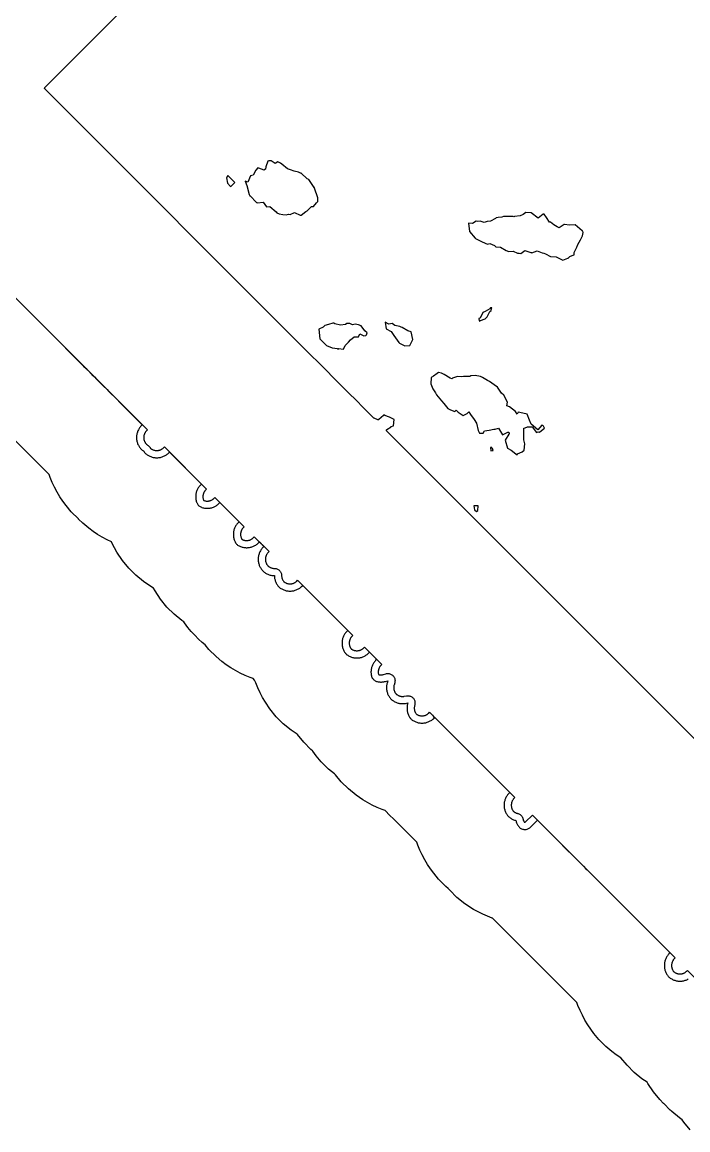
# Model space of a CAD drawing. Header units: millimetres. Extents: x 0 to 600, y 0 to 900.
# Drawn here: x 363.4 to 409.6, y 623.8 to 700.6 of the extents above; entities that cross this region are included whole.
import ezdxf

# ---------------------------------------------------------------- set-up
doc = ezdxf.new("R2010")
doc.units = ezdxf.units.MM
doc.layers.add('CORTE', color=1, linetype='Continuous')
doc.layers.add('GRABADO', color=5, linetype='Continuous')

msp = doc.modelspace()

# ---------------------------------------------------------------- linework, layer by layer
at = {"layer": 'CORTE'}
for points in [[(285.663, 758.761), (365.728, 678.697), (365.869, 678.556), (366.329, 678.095), (366.579, 677.845), (367.707, 676.717), (367.879, 676.546), (367.953, 676.471), (367.994, 676.43), (368.277, 676.147), (368.453, 675.971), (368.599, 675.825), (369.084, 675.34), (369.333, 675.091), (369.439, 674.985), (369.552, 674.872), (369.933, 674.492), (370.315, 674.109), (370.357, 674.067), (371.775, 672.649), (371.702, 672.576), (371.663, 672.533), (371.627, 672.489), (371.592, 672.443), (371.56, 672.395), (371.531, 672.346), (371.504, 672.295), (371.479, 672.243), (371.457, 672.19), (371.438, 672.136), (371.421, 672.081), (371.407, 672.025), (371.396, 671.969), (371.387, 671.912), (371.382, 671.855), (371.379, 671.797), (371.379, 671.74), (371.382, 671.682), (371.387, 671.625), (371.396, 671.568), (371.407, 671.512), (371.421, 671.456), (371.438, 671.401), (371.457, 671.347), (371.479, 671.294), (371.504, 671.242), (371.531, 671.191), (371.56, 671.142), (371.592, 671.094), (371.627, 671.048), (371.663, 671.003), (371.673, 670.993), (371.713, 670.952), (371.724, 670.942), (371.769, 670.906), (371.815, 670.871), (371.832, 670.86), (371.85, 670.842), (371.883, 670.815), (371.906, 670.781), (371.94, 670.735), (371.976, 670.691), (372.016, 670.651), (372.06, 670.614), (372.106, 670.58), (372.154, 670.548), (372.203, 670.519), (372.254, 670.492), (372.306, 670.467), (372.359, 670.445), (372.413, 670.426), (372.468, 670.409), (372.524, 670.395), (372.58, 670.384), (372.637, 670.375), (372.694, 670.37), (372.752, 670.367), (372.809, 670.367), (372.867, 670.37), (372.924, 670.375), (372.981, 670.384), (373.037, 670.395), (373.093, 670.409), (373.148, 670.426), (373.202, 670.445), (373.255, 670.467), (373.307, 670.492), (373.358, 670.519), (373.407, 670.548), (373.455, 670.58), (373.501, 670.614), (373.546, 670.651), (373.588, 670.689), (373.662, 670.763), (375.878, 668.547), (375.804, 668.473), (375.766, 668.431), (375.729, 668.386), (375.695, 668.34), (375.663, 668.292), (375.634, 668.243), (375.606, 668.192), (375.582, 668.14), (375.56, 668.087), (375.541, 668.033), (375.524, 667.978), (375.51, 667.922), (375.499, 667.866), (375.49, 667.809), (375.485, 667.752), (375.482, 667.694), (375.482, 667.637), (375.485, 667.58), (375.49, 667.522), (375.499, 667.465), (375.51, 667.409), (375.524, 667.353), (375.541, 667.298), (375.552, 667.267), (375.573, 667.216), (375.598, 667.168), (375.628, 667.124), (375.662, 667.082), (375.7, 667.044), (375.742, 667.01), (375.787, 666.98), (375.834, 666.955), (375.886, 666.933), (375.917, 666.922), (375.972, 666.905), (376.028, 666.891), (376.084, 666.88), (376.141, 666.872), (376.198, 666.866), (376.255, 666.863), (376.313, 666.863), (376.37, 666.866), (376.427, 666.872), (376.484, 666.88), (376.541, 666.891), (376.596, 666.905), (376.652, 666.922), (376.706, 666.941), (376.759, 666.963), (376.811, 666.988), (376.861, 667.015), (376.911, 667.045), (376.958, 667.077), (377.005, 667.111), (377.049, 667.147), (377.092, 667.186), (377.165, 667.259), (378.489, 665.935), (378.416, 665.862), (378.377, 665.819), (378.341, 665.775), (378.307, 665.728), (378.275, 665.681), (378.245, 665.631), (378.218, 665.581), (378.193, 665.529), (378.171, 665.476), (378.152, 665.421), (378.135, 665.366), (378.121, 665.311), (378.11, 665.254), (378.102, 665.197), (378.096, 665.14), (378.093, 665.083), (378.093, 665.025), (378.096, 664.968), (378.102, 664.911), (378.11, 664.854), (378.121, 664.798), (378.135, 664.742), (378.152, 664.687), (378.171, 664.633), (378.193, 664.58), (378.218, 664.528), (378.245, 664.477), (378.246, 664.475), (378.277, 664.429), (378.311, 664.388), (378.349, 664.35), (378.391, 664.315), (378.437, 664.285), (378.438, 664.284), (378.489, 664.257), (378.541, 664.232), (378.594, 664.21), (378.648, 664.191), (378.703, 664.174), (378.759, 664.16), (378.815, 664.149), (378.872, 664.14), (378.929, 664.135), (378.987, 664.132), (379.044, 664.132), (379.102, 664.135), (379.159, 664.14), (379.216, 664.149), (379.272, 664.16), (379.328, 664.174), (379.383, 664.191), (379.437, 664.21), (379.49, 664.232), (379.542, 664.257), (379.593, 664.284), (379.642, 664.313), (379.69, 664.345), (379.736, 664.379), (379.78, 664.416), (379.823, 664.455), (379.896, 664.528), (380.212, 664.212), (380.139, 664.138), (380.101, 664.096), (380.064, 664.051), (380.03, 664.005), (379.998, 663.957), (379.968, 663.908), (379.941, 663.857), (379.917, 663.806), (379.895, 663.752), (379.875, 663.698), (379.859, 663.643), (379.845, 663.588), (379.833, 663.531), (379.825, 663.474), (379.819, 663.417), (379.817, 663.36), (379.817, 663.302), (379.819, 663.245), (379.825, 663.188), (379.833, 663.131), (379.845, 663.074), (379.859, 663.019), (379.875, 662.964), (379.895, 662.909), (379.917, 662.856), (379.941, 662.804), (379.968, 662.754), (379.998, 662.704), (380.03, 662.657), (380.064, 662.61), (380.101, 662.566), (380.123, 662.541), (380.163, 662.501), (380.188, 662.479), (380.232, 662.442), (380.279, 662.408), (380.326, 662.376), (380.376, 662.346), (380.426, 662.319), (380.478, 662.295), (380.531, 662.273), (380.586, 662.253), (380.641, 662.237), (380.696, 662.223), (380.753, 662.211), (380.81, 662.203), (380.867, 662.197), (380.94, 662.194), (380.944, 662.12), (380.95, 662.063), (380.958, 662.006), (380.969, 661.95), (380.983, 661.894), (381, 661.839), (381.019, 661.785), (381.041, 661.732), (381.066, 661.68), (381.093, 661.629), (381.122, 661.58), (381.154, 661.532), (381.188, 661.487), (381.223, 661.444), (381.261, 661.406), (381.304, 661.371), (381.349, 661.337), (381.397, 661.305), (381.446, 661.276), (381.497, 661.249), (381.549, 661.224), (381.602, 661.202), (381.656, 661.183), (381.711, 661.166), (381.767, 661.152), (381.823, 661.141), (381.88, 661.132), (381.937, 661.127), (381.995, 661.124), (382.052, 661.124), (382.11, 661.127), (382.167, 661.132), (382.224, 661.141), (382.28, 661.152), (382.336, 661.166), (382.391, 661.183), (382.445, 661.202), (382.498, 661.224), (382.55, 661.249), (382.601, 661.276), (382.65, 661.305), (382.698, 661.337), (382.744, 661.371), (382.789, 661.408), (382.831, 661.446), (382.905, 661.52), (386.026, 658.399), (385.952, 658.325), (385.914, 658.283), (385.877, 658.238), (385.843, 658.192), (385.811, 658.144), (385.781, 658.095), (385.754, 658.044), (385.73, 657.992), (385.708, 657.939), (385.688, 657.885), (385.672, 657.83), (385.658, 657.774), (385.647, 657.718), (385.638, 657.661), (385.632, 657.604), (385.63, 657.547), (385.63, 657.489), (385.632, 657.432), (385.638, 657.374), (385.647, 657.318), (385.658, 657.261), (385.672, 657.205), (385.688, 657.15), (385.708, 657.096), (385.73, 657.043), (385.754, 656.991), (385.781, 656.941), (385.811, 656.891), (385.843, 656.843), (385.854, 656.829), (385.889, 656.786), (385.927, 656.748), (385.97, 656.713), (385.984, 656.702), (386.032, 656.67), (386.081, 656.641), (386.132, 656.614), (386.184, 656.589), (386.237, 656.567), (386.291, 656.548), (386.346, 656.531), (386.402, 656.517), (386.458, 656.506), (386.515, 656.497), (386.572, 656.492), (386.63, 656.489), (386.687, 656.489), (386.745, 656.492), (386.802, 656.497), (386.859, 656.506), (386.915, 656.517), (386.971, 656.531), (387.026, 656.548), (387.08, 656.567), (387.133, 656.589), (387.185, 656.614), (387.236, 656.641), (387.285, 656.67), (387.333, 656.702), (387.379, 656.736), (387.424, 656.773), (387.466, 656.811), (387.54, 656.885), (388.035, 656.39), (387.961, 656.316), (387.923, 656.274), (387.886, 656.229), (387.852, 656.183), (387.82, 656.135), (387.791, 656.086), (387.764, 656.035), (387.739, 655.983), (387.717, 655.93), (387.698, 655.876), (387.681, 655.821), (387.667, 655.765), (387.656, 655.709), (387.647, 655.652), (387.642, 655.595), (387.639, 655.537), (387.639, 655.48), (387.642, 655.422), (387.647, 655.365), (387.656, 655.308), (387.667, 655.252), (387.668, 655.249), (387.684, 655.196), (387.704, 655.146), (387.73, 655.098), (387.76, 655.054), (387.794, 655.012), (387.832, 654.974), (387.873, 654.94), (387.918, 654.91), (387.966, 654.885), (388.015, 654.864), (388.069, 654.848), (388.072, 654.847), (388.128, 654.836), (388.185, 654.828), (388.242, 654.822), (388.3, 654.819), (388.357, 654.819), (388.415, 654.822), (388.472, 654.828), (388.529, 654.836), (388.585, 654.847), (388.641, 654.861), (388.806, 654.911), (388.756, 654.746), (388.742, 654.69), (388.731, 654.634), (388.722, 654.577), (388.717, 654.52), (388.714, 654.462), (388.714, 654.405), (388.717, 654.347), (388.722, 654.29), (388.731, 654.233), (388.742, 654.177), (388.756, 654.121), (388.773, 654.066), (388.792, 654.012), (388.814, 653.959), (388.839, 653.907), (388.866, 653.856), (388.895, 653.807), (388.927, 653.759), (388.962, 653.713), (388.998, 653.668), (389.008, 653.657), (389.049, 653.616), (389.06, 653.606), (389.105, 653.57), (389.151, 653.535), (389.199, 653.504), (389.248, 653.474), (389.299, 653.447), (389.351, 653.422), (389.404, 653.4), (389.458, 653.381), (389.513, 653.364), (389.569, 653.35), (389.625, 653.339), (389.682, 653.331), (389.739, 653.325), (389.797, 653.322), (389.854, 653.322), (389.911, 653.325), (389.969, 653.331), (390.025, 653.339), (390.189, 653.372), (390.157, 653.208), (390.148, 653.151), (390.143, 653.094), (390.14, 653.036), (390.14, 652.979), (390.143, 652.921), (390.148, 652.864), (390.157, 652.807), (390.168, 652.751), (390.182, 652.695), (390.199, 652.64), (390.218, 652.586), (390.24, 652.533), (390.264, 652.481), (390.292, 652.43), (390.321, 652.381), (390.353, 652.333), (390.367, 652.315), (390.402, 652.272), (390.44, 652.234), (390.483, 652.198), (390.502, 652.185), (390.549, 652.153), (390.599, 652.123), (390.649, 652.096), (390.701, 652.072), (390.754, 652.05), (390.809, 652.03), (390.864, 652.014), (390.919, 652), (390.976, 651.988), (391.033, 651.98), (391.09, 651.974), (391.147, 651.971), (391.205, 651.971), (391.262, 651.974), (391.319, 651.98), (391.376, 651.988), (391.433, 652), (391.488, 652.014), (391.543, 652.03), (391.597, 652.05), (391.651, 652.072), (391.703, 652.096), (391.753, 652.123), (391.803, 652.153), (391.85, 652.185), (391.897, 652.219), (391.941, 652.255), (391.984, 652.294), (392.057, 652.367), (397.264, 647.16), (397.191, 647.087), (397.152, 647.044), (397.115, 647), (397.081, 646.954), (397.049, 646.906), (397.02, 646.857), (396.993, 646.806), (396.968, 646.754), (396.946, 646.701), (396.927, 646.647), (396.91, 646.592), (396.896, 646.536), (396.885, 646.48), (396.876, 646.423), (396.871, 646.366), (396.868, 646.308), (396.868, 646.251), (396.871, 646.193), (396.876, 646.136), (396.885, 646.079), (396.896, 646.023), (396.91, 645.967), (396.927, 645.912), (396.946, 645.858), (396.968, 645.805), (396.993, 645.753), (397.02, 645.702), (397.049, 645.653), (397.081, 645.605), (397.115, 645.559), (397.151, 645.515), (397.19, 645.476), (397.234, 645.441), (397.28, 645.406), (397.328, 645.375), (397.377, 645.345), (397.428, 645.318), (397.48, 645.293), (397.533, 645.271), (397.587, 645.252), (397.642, 645.235), (397.689, 645.223), (397.701, 645.176), (397.718, 645.121), (397.737, 645.067), (397.759, 645.014), (397.783, 644.962), (397.811, 644.911), (397.84, 644.862), (397.871, 644.815), (397.907, 644.772), (397.946, 644.733), (397.989, 644.698), (398.036, 644.668), (398.085, 644.642), (398.136, 644.622), (398.19, 644.607), (398.244, 644.597), (398.299, 644.593), (398.355, 644.595), (398.41, 644.602), (398.464, 644.614), (398.516, 644.632), (398.566, 644.656), (398.614, 644.684), (398.659, 644.716), (398.701, 644.755), (399.185, 645.239), (399.367, 645.057), (399.8, 644.624), (400.18, 644.244), (400.359, 644.065), (400.669, 643.755), (401.184, 643.241), (401.626, 642.799), (401.754, 642.67), (401.975, 642.449), (402.367, 642.057), (402.369, 642.055), (402.547, 641.877), (402.636, 641.788), (402.819, 641.605), (402.976, 641.448), (403.043, 641.381), (403.111, 641.313), (403.466, 640.958), (403.88, 640.544), (404.229, 640.195), (404.709, 639.715), (404.918, 639.506), (408.38, 636.045), (408.306, 635.971), (408.268, 635.929), (408.231, 635.884), (408.197, 635.838), (408.165, 635.79), (408.135, 635.741), (408.108, 635.69), (408.084, 635.638), (408.062, 635.585), (408.042, 635.531), (408.026, 635.476), (408.012, 635.42), (408, 635.364), (407.992, 635.307), (407.986, 635.25), (407.984, 635.193), (407.984, 635.135), (407.986, 635.078), (407.992, 635.021), (408, 634.964), (408.012, 634.907), (408.026, 634.851), (408.042, 634.796), (408.062, 634.742), (408.084, 634.689), (408.108, 634.637), (408.135, 634.587), (408.165, 634.537), (408.197, 634.489), (408.231, 634.443), (408.267, 634.4), (408.305, 634.361), (408.349, 634.326), (408.395, 634.291), (408.443, 634.259), (408.492, 634.23), (408.543, 634.203), (408.595, 634.178), (408.648, 634.156), (408.702, 634.137), (408.757, 634.12), (408.813, 634.106), (408.869, 634.095), (408.926, 634.087), (408.983, 634.081), (409.041, 634.078), (409.098, 634.078), (409.155, 634.081), (409.213, 634.087), (409.27, 634.095), (409.326, 634.106), (409.382, 634.12), (409.437, 634.137), (409.491, 634.156), (409.544, 634.178), (409.596, 634.203), (409.647, 634.23)], [(415.282, 645.672), (388.732, 672.223), (388.727, 672.23), (388.722, 672.238), (388.718, 672.252), (388.717, 672.261), (388.716, 672.268), (388.716, 672.277), (388.719, 672.289), (388.722, 672.299), (388.725, 672.304), (388.728, 672.311), (388.734, 672.317), (388.738, 672.323), (388.743, 672.327), (388.747, 672.33), (389.027, 672.52), (389.034, 672.524), (389.197, 672.586), (389.237, 673.028), (388.926, 673.178), (388.603, 673.304), (388.598, 673.307), (388.531, 673.346), (388.51, 673.313), (388.507, 673.308), (388.5, 673.3), (388.186, 673.022), (388.181, 673.018), (388.172, 673.013), (388.166, 673.009), (388.157, 673.006), (388.144, 673.003), (388.129, 673.003), (388.116, 673.005), (387.862, 673.102), (387.855, 673.105), (387.848, 673.109), (387.841, 673.114), (387.836, 673.119), (387.585, 673.37), (387.078, 673.876), (386.627, 674.328), (386.078, 674.877), (385.544, 675.411), (385.084, 675.87), (384.478, 676.476), (383.947, 677.008), (383.513, 677.442), (365.019, 695.936), (365.014, 695.943), (365.009, 695.952), (365.005, 695.965), (365.004, 695.973), (365.003, 695.981), (365.004, 695.991), (365.006, 696.002), (365.01, 696.013), (365.015, 696.023), (365.02, 696.03), (365.023, 696.033), (377.899, 708.909)], [(409.775, 623.771), (409.336, 624.306), (409.224, 624.473), (409.042, 624.595), (408.507, 625.034), (408.461, 625.08), (408.392, 625.138), (407.938, 625.593), (407.931, 625.601), (407.664, 625.868), (407.224, 626.404), (406.84, 626.979), (406.791, 627.07), (406.424, 627.316), (405.888, 627.755), (405.399, 628.245), (404.977, 628.759), (404.964, 628.766), (404.651, 628.976), (404.349, 629.2), (403.935, 629.539), (403.445, 630.03), (403.105, 630.443), (402.881, 630.746), (402.672, 631.059), (402.478, 631.382), (402.301, 631.714), (402.14, 632.054), (401.995, 632.402), (401.925, 632.6), (396.075, 638.45), (396.05, 638.457), (395.387, 638.72), (394.754, 639.047), (394.158, 639.437), (393.603, 639.886), (393.097, 640.387), (392.998, 640.508), (392.82, 640.654), (392.329, 641.145), (391.99, 641.559), (391.765, 641.861), (391.556, 642.174), (391.362, 642.497), (391.185, 642.83), (391.024, 643.17), (390.88, 643.518), (390.809, 643.716), (389.197, 645.328), (388.956, 645.569), (388.612, 645.913), (388.414, 645.983), (388.067, 646.127), (387.726, 646.288), (387.394, 646.466), (387.071, 646.66), (386.615, 646.964), (386.07, 647.412), (385.58, 647.901), (385.182, 648.386), (385.105, 648.444), (384.684, 648.789), (384.181, 649.292), (383.836, 649.713), (383.611, 650.015), (383.591, 650.046), (383.461, 650.152), (382.972, 650.642), (382.533, 651.177), (382.516, 651.202), (382.1, 651.48), (381.556, 651.926), (381.067, 652.416), (380.621, 652.959), (380.318, 653.413), (380.124, 653.736), (379.947, 654.068), (379.786, 654.408), (379.641, 654.756), (379.571, 654.954), (379.46, 655.065), (379.262, 655.136), (378.914, 655.28), (378.574, 655.441), (378.242, 655.618), (377.919, 655.812), (377.605, 656.021), (377.304, 656.245), (376.891, 656.584), (376.401, 657.073), (376.139, 657.392), (375.941, 657.555), (375.68, 657.792), (375.414, 658.058), (375.177, 658.319), (374.938, 658.61), (374.714, 658.913), (374.663, 658.989), (374.514, 659.088), (373.979, 659.528), (373.489, 660.017), (373.047, 660.556), (372.661, 661.135), (372.552, 661.338), (372.441, 661.398), (371.865, 661.783), (371.33, 662.222), (370.84, 662.712), (370.401, 663.247), (370.016, 663.823), (369.69, 664.433), (369.648, 664.534), (369.331, 664.684), (368.999, 664.861), (368.676, 665.055), (368.362, 665.264), (368.06, 665.489), (367.646, 665.829), (367.354, 666.12), (367.348, 666.125), (366.846, 666.627), (366.501, 667.048), (366.276, 667.35), (366.067, 667.663), (365.874, 667.986), (365.696, 668.318), (365.535, 668.659), (365.391, 669.007), (365.32, 669.205), (349.271, 685.253)]]:
    msp.add_lwpolyline(points, dxfattribs=at)
for points in [[(378.919, 689.536), (379.02, 689.248), (379.197, 688.616), (379.236, 688.539), (379.257, 688.532), (379.701, 688.063), (379.721, 688.066), (379.772, 688.037), (380.158, 688.081), (380.4, 687.773), (380.614, 687.782), (381.059, 687.409), (381.115, 687.346), (381.275, 687.273), (381.518, 687.243), (381.758, 687.205), (381.924, 687.251), (382.027, 687.235), (382.336, 687.365), (382.736, 687.19), (382.776, 687.198), (382.794, 687.196), (383.128, 687.449), (383.212, 687.482), (383.508, 687.778), (383.659, 687.788), (383.865, 688.043), (383.957, 688.145), (383.945, 688.39), (383.731, 689.061), (383.714, 689.095), (383.701, 689.106), (383.318, 689.657), (383.207, 689.709), (382.791, 690.094), (382.741, 690.111), (382.619, 690.174), (382.308, 690.247), (382.066, 690.331), (381.849, 690.4), (381.452, 690.732), (381.372, 690.787), (381.182, 690.885), (380.983, 690.777), (380.72, 690.948), (380.555, 690.961), (380.491, 690.928), (380.356, 690.541), (380.325, 690.368), (380.212, 690.303), (380.114, 690.353), (379.786, 690.473), (379.645, 690.309), (379.47, 689.958), (379.283, 689.904), (379.102, 689.471), (378.919, 689.536)], [(378.197, 689.451), (377.705, 689.944), (377.703, 689.946), (377.628, 689.781), (377.682, 689.397), (377.886, 689.167), (377.895, 689.164), (377.904, 689.158), (378.197, 689.451)], [(401.805, 686.517), (401.413, 686.501), (401.063, 686.551), (401.031, 686.533), (400.687, 686.318), (400.556, 686.386), (400.319, 686.514), (400.096, 686.699), (400.03, 686.7), (399.811, 687.023), (399.649, 687.261), (399.622, 687.246), (399.588, 687.266), (399.239, 686.983), (398.738, 687.358), (398.367, 687.361), (398.195, 687.237), (397.974, 687.133), (397.581, 687.097), (397.554, 687.074), (397.505, 687.092), (397.115, 687.084), (396.818, 687.103), (396.724, 687.052), (396.469, 687.016), (396.318, 686.992), (396.265, 686.951), (395.916, 686.783), (395.696, 686.751), (395.488, 686.676), (395.212, 686.761), (395.053, 686.753), (394.94, 686.763), (394.67, 686.606), (394.393, 686.634), (394.475, 686.05), (394.863, 685.582), (394.898, 685.568), (395.304, 685.365), (395.552, 685.243), (395.722, 685.188), (395.885, 685.224), (396.194, 685.096), (396.291, 684.999), (396.616, 684.973), (397.005, 684.729), (397.074, 684.71), (397.179, 684.67), (397.489, 684.696), (397.795, 684.553), (397.924, 684.545), (398.024, 684.534), (398.3, 684.741), (398.726, 684.592), (398.767, 684.61), (398.795, 684.587), (399.161, 684.725), (399.505, 684.57), (399.621, 684.553), (399.737, 684.515), (400.079, 684.332), (400.492, 684.292), (400.524, 684.267), (400.566, 684.252), (400.941, 684.074), (401.295, 684.212), (401.305, 684.215), (401.433, 684.311), (401.705, 684.431), (401.736, 684.439), (401.723, 684.588), (401.919, 684.979), (401.977, 685.15), (402.18, 685.467), (402.308, 685.757), (402.356, 685.978), (402.321, 686.078), (402.281, 686.093), (401.805, 686.517)], [(395.404, 680.445), (395.212, 680.045), (395.119, 680.016), (395.132, 679.857), (395.19, 679.838), (395.244, 679.889), (395.562, 680.008), (395.694, 680.139), (395.891, 680.499), (395.966, 680.588), (396.01, 680.762), (395.935, 680.753), (395.875, 680.695), (395.548, 680.517), (395.404, 680.445)], [(384.033, 679.281), (384.086, 678.609), (384.52, 678.175), (384.546, 678.157), (384.941, 678.001), (385.309, 677.936), (385.357, 677.881), (385.388, 677.932), (385.732, 677.894), (385.837, 678.161), (386.076, 678.378), (386.217, 678.542), (386.476, 678.751), (386.773, 678.748), (386.858, 678.97), (387.136, 678.82), (387.289, 678.855), (387.318, 678.889), (387.366, 679.041), (387.216, 679.157), (386.947, 679.526), (386.767, 679.584), (386.53, 679.631), (386.354, 679.59), (386.161, 679.682), (385.957, 679.682), (385.863, 679.596), (385.519, 679.554), (385.131, 679.65), (385.059, 679.691), (384.988, 679.7), (384.694, 679.607), (384.444, 679.543), (384.321, 679.433), (384.033, 679.281)], [(390.334, 678.143), (390.544, 678.578), (390.415, 679.09), (390.186, 679.179), (389.797, 679.401), (389.74, 679.411), (389.632, 679.465), (389.292, 679.546), (389.104, 679.673), (388.873, 679.631), (388.63, 679.776), (388.696, 679.306), (389.031, 679.113), (389.221, 678.854), (389.561, 678.363), (389.625, 678.317), (389.983, 678.121), (390.334, 678.143)], [(397.158, 672.135), (397.19, 672.14), (397.229, 672.032), (397.198, 672), (396.934, 671.592), (397.117, 671.039), (397.352, 670.899), (397.688, 670.648), (397.769, 670.567), (397.811, 670.648), (398.131, 670.785), (398.265, 670.895), (398.303, 671.325), (398.229, 671.62), (398.232, 672.241), (398.232, 672.42), (398.334, 672.453), (398.484, 672.507), (398.808, 672.511), (399.117, 672.126), (399.243, 672.158), (399.335, 672.138), (399.589, 672.347), (399.67, 672.412), (399.601, 672.568), (399.549, 672.61), (399.48, 672.621), (399.208, 672.295), (398.741, 672.692), (398.622, 672.976), (398.474, 673.387), (398.178, 673.469), (397.845, 673.527), (397.78, 673.386), (397.668, 673.574), (397.253, 673.896), (397.057, 673.976), (397.1, 674.222), (396.844, 674.718), (396.681, 674.849), (396.415, 675.264), (396.189, 675.432), (395.848, 675.654), (395.728, 675.732), (395.369, 675.943), (395.283, 675.969), (395.232, 675.994), (394.869, 676.068), (394.571, 676.053), (394.487, 675.994), (394.277, 675.994), (394.045, 675.994), (393.882, 675.978), (393.629, 675.991), (393.282, 675.889), (393.24, 675.84), (393.138, 675.879), (392.721, 676.145), (392.52, 676.23), (392.328, 676.28), (392.23, 676.208), (391.971, 676.018), (391.815, 675.928), (391.793, 675.486), (391.922, 675.156), (392.117, 674.867), (392.189, 674.738), (392.52, 674.305), (392.689, 674.137), (392.976, 673.793), (393.155, 673.681), (393.463, 673.576), (393.549, 673.675), (393.688, 673.525), (394.028, 673.307), (394.304, 673.43), (394.43, 673.556), (394.539, 673.363), (394.8, 673.02), (394.949, 672.771), (395.076, 672.255), (395.169, 672.077), (395.417, 672.066), (395.507, 672.23), (395.839, 672.273), (396.168, 672.35), (396.249, 672.355), (396.471, 672.427), (396.77, 671.959), (397.14, 672.148), (397.158, 672.135)], [(395.93, 671.075), (395.939, 670.859), (396.052, 670.861), (396.102, 670.86), (396.073, 671.02), (395.982, 671.099), (395.93, 671.075)], [(394.77, 667.04), (394.81, 666.753), (394.96, 666.649), (395.049, 666.717), (395.064, 667.038), (394.882, 667.039), (394.77, 667.04)]]:
    msp.add_lwpolyline(points, close=True, dxfattribs=at)
at = {"layer": 'GRABADO'}
msp.add_lwpolyline([(354.269, 690.155), (372.129, 672.296), (372.064, 672.231), (372.042, 672.207), (372.021, 672.181), (372.001, 672.155), (371.983, 672.127), (371.966, 672.099), (371.95, 672.07), (371.936, 672.04), (371.924, 672.01), (371.913, 671.979), (371.903, 671.947), (371.895, 671.915), (371.889, 671.883), (371.884, 671.851), (371.881, 671.818), (371.879, 671.785), (371.879, 671.752), (371.881, 671.719), (371.884, 671.686), (371.889, 671.654), (371.895, 671.621), (371.903, 671.589), (371.913, 671.558), (371.924, 671.527), (371.936, 671.497), (371.95, 671.467), (371.966, 671.438), (371.983, 671.409), (372.001, 671.382), (372.021, 671.356), (372.039, 671.334), (372.055, 671.318), (372.076, 671.3), (372.103, 671.28), (372.11, 671.276), (372.149, 671.247), (372.185, 671.214), (372.187, 671.212), (372.2, 671.202), (372.236, 671.169), (372.269, 671.132), (372.298, 671.093), (372.315, 671.069), (372.334, 671.042), (372.347, 671.027), (372.352, 671.021), (372.368, 671.009), (372.394, 670.989), (372.422, 670.971), (372.45, 670.954), (372.479, 670.938), (372.509, 670.924), (372.539, 670.912), (372.57, 670.9), (372.602, 670.891), (372.634, 670.883), (372.666, 670.877), (372.698, 670.872), (372.731, 670.868), (372.764, 670.867), (372.797, 670.867), (372.83, 670.868), (372.863, 670.872), (372.895, 670.877), (372.928, 670.883), (372.96, 670.891), (372.991, 670.9), (373.022, 670.912), (373.053, 670.924), (373.082, 670.938), (373.111, 670.954), (373.14, 670.971), (373.167, 670.989), (373.193, 671.009), (373.219, 671.03), (373.243, 671.052), (373.308, 671.116), (376.231, 668.193), (376.167, 668.128), (376.144, 668.104), (376.124, 668.078), (376.104, 668.052), (376.086, 668.025), (376.069, 667.996), (376.053, 667.967), (376.039, 667.938), (376.027, 667.907), (376.015, 667.876), (376.006, 667.845), (375.998, 667.813), (375.991, 667.78), (375.987, 667.748), (375.983, 667.715), (375.982, 667.682), (375.982, 667.649), (375.983, 667.616), (375.987, 667.584), (375.991, 667.551), (375.998, 667.519), (376.006, 667.487), (376.015, 667.455), (376.018, 667.447), (376.026, 667.43), (376.028, 667.426), (376.03, 667.422), (376.033, 667.418), (376.037, 667.415), (376.04, 667.412), (376.044, 667.409), (376.048, 667.407), (376.066, 667.4), (376.074, 667.397), (376.105, 667.387), (376.137, 667.379), (376.169, 667.373), (376.202, 667.368), (376.235, 667.365), (376.268, 667.363), (376.301, 667.363), (376.333, 667.365), (376.366, 667.368), (376.399, 667.373), (376.431, 667.379), (376.463, 667.387), (376.495, 667.397), (376.526, 667.408), (376.556, 667.421), (376.586, 667.435), (376.615, 667.45), (376.643, 667.467), (376.671, 667.486), (376.697, 667.505), (376.722, 667.526), (376.747, 667.548), (376.811, 667.613), (378.843, 665.581), (378.778, 665.517), (378.756, 665.492), (378.735, 665.467), (378.716, 665.441), (378.697, 665.413), (378.68, 665.385), (378.665, 665.356), (378.651, 665.326), (378.638, 665.296), (378.627, 665.265), (378.617, 665.233), (378.609, 665.201), (378.603, 665.169), (378.598, 665.136), (378.595, 665.103), (378.593, 665.071), (378.593, 665.038), (378.595, 665.005), (378.598, 664.972), (378.603, 664.939), (378.609, 664.907), (378.617, 664.875), (378.627, 664.844), (378.638, 664.813), (378.651, 664.782), (378.665, 664.752), (378.675, 664.734), (378.679, 664.727), (378.682, 664.724), (378.685, 664.721), (378.689, 664.718), (378.694, 664.714), (378.714, 664.703), (378.744, 664.689), (378.774, 664.677), (378.805, 664.666), (378.837, 664.656), (378.868, 664.648), (378.901, 664.642), (378.933, 664.637), (378.966, 664.634), (378.999, 664.632), (379.032, 664.632), (379.065, 664.634), (379.098, 664.637), (379.13, 664.642), (379.163, 664.648), (379.194, 664.656), (379.226, 664.666), (379.257, 664.677), (379.287, 664.689), (379.317, 664.703), (379.346, 664.719), (379.374, 664.736), (379.402, 664.754), (379.428, 664.774), (379.454, 664.795), (379.478, 664.817), (379.543, 664.881), (380.566, 663.858), (380.501, 663.794), (380.479, 663.769), (380.458, 663.744), (380.439, 663.717), (380.42, 663.69), (380.403, 663.662), (380.388, 663.633), (380.374, 663.603), (380.361, 663.572), (380.35, 663.541), (380.341, 663.51), (380.333, 663.478), (380.326, 663.446), (380.321, 663.413), (380.318, 663.38), (380.317, 663.347), (380.317, 663.314), (380.318, 663.282), (380.321, 663.249), (380.326, 663.216), (380.333, 663.184), (380.341, 663.152), (380.35, 663.12), (380.361, 663.089), (380.374, 663.059), (380.388, 663.029), (380.403, 663), (380.42, 662.972), (380.439, 662.945), (380.458, 662.918), (380.479, 662.893), (380.485, 662.886), (380.508, 662.863), (380.515, 662.857), (380.54, 662.836), (380.567, 662.817), (380.594, 662.798), (380.622, 662.782), (380.651, 662.766), (380.681, 662.752), (380.711, 662.739), (380.742, 662.728), (380.774, 662.719), (380.806, 662.711), (380.838, 662.704), (380.871, 662.699), (380.904, 662.696), (380.965, 662.693), (381.014, 662.688), (381.062, 662.679), (381.109, 662.665), (381.154, 662.646), (381.197, 662.623), (381.238, 662.595), (381.276, 662.564), (381.311, 662.53), (381.342, 662.492), (381.369, 662.451), (381.392, 662.408), (381.411, 662.362), (381.425, 662.315), (381.435, 662.267), (381.44, 662.218), (381.443, 662.157), (381.446, 662.124), (381.451, 662.092), (381.457, 662.059), (381.465, 662.027), (381.475, 661.996), (381.486, 661.965), (381.498, 661.934), (381.513, 661.905), (381.528, 661.876), (381.545, 661.847), (381.563, 661.82), (381.582, 661.795), (381.594, 661.78), (381.597, 661.777), (381.612, 661.765), (381.637, 661.746), (381.665, 661.728), (381.693, 661.711), (381.722, 661.695), (381.752, 661.681), (381.782, 661.669), (381.813, 661.657), (381.845, 661.648), (381.877, 661.64), (381.909, 661.633), (381.941, 661.629), (381.974, 661.625), (382.007, 661.624), (382.04, 661.624), (382.073, 661.625), (382.106, 661.629), (382.138, 661.633), (382.171, 661.64), (382.203, 661.648), (382.234, 661.657), (382.265, 661.669), (382.296, 661.681), (382.325, 661.695), (382.354, 661.711), (382.383, 661.728), (382.41, 661.746), (382.436, 661.766), (382.462, 661.787), (382.486, 661.809), (382.551, 661.873), (386.379, 658.045), (386.314, 657.98), (386.292, 657.956), (386.271, 657.931), (386.252, 657.904), (386.234, 657.877), (386.217, 657.849), (386.201, 657.819), (386.187, 657.79), (386.174, 657.759), (386.163, 657.728), (386.154, 657.697), (386.146, 657.665), (386.139, 657.633), (386.134, 657.6), (386.131, 657.567), (386.13, 657.534), (386.13, 657.501), (386.131, 657.468), (386.134, 657.436), (386.139, 657.403), (386.146, 657.371), (386.154, 657.339), (386.163, 657.307), (386.174, 657.276), (386.187, 657.246), (386.201, 657.216), (386.217, 657.187), (386.234, 657.159), (386.25, 657.134), (386.26, 657.122), (386.263, 657.119), (386.275, 657.109), (386.3, 657.093), (386.328, 657.076), (386.357, 657.06), (386.387, 657.046), (386.417, 657.034), (386.448, 657.023), (386.48, 657.013), (386.512, 657.005), (386.544, 656.999), (386.576, 656.994), (386.609, 656.99), (386.642, 656.989), (386.675, 656.989), (386.708, 656.99), (386.741, 656.994), (386.773, 656.999), (386.806, 657.005), (386.838, 657.013), (386.869, 657.023), (386.9, 657.034), (386.931, 657.046), (386.96, 657.06), (386.989, 657.076), (387.018, 657.093), (387.045, 657.111), (387.071, 657.131), (387.097, 657.152), (387.121, 657.174), (387.186, 657.238), (387.186, 657.238), (387.236, 657.188), (387.236, 657.188), (387.296, 657.128), (387.364, 657.06), (387.38, 657.045), (387.742, 656.682), (388.242, 656.182), (388.388, 656.036), (388.324, 655.971), (388.302, 655.947), (388.281, 655.921), (388.261, 655.895), (388.243, 655.868), (388.226, 655.839), (388.21, 655.81), (388.196, 655.781), (388.184, 655.75), (388.172, 655.719), (388.163, 655.688), (388.155, 655.656), (388.149, 655.623), (388.144, 655.591), (388.14, 655.558), (388.139, 655.525), (388.139, 655.492), (388.14, 655.459), (388.144, 655.426), (388.149, 655.394), (388.153, 655.373), (388.155, 655.364), (388.157, 655.36), (388.159, 655.356), (388.162, 655.352), (388.165, 655.348), (388.168, 655.345), (388.172, 655.342), (388.176, 655.339), (388.18, 655.337), (388.184, 655.335), (388.191, 655.333), (388.214, 655.329), (388.246, 655.324), (388.279, 655.321), (388.312, 655.319), (388.345, 655.319), (388.378, 655.321), (388.41, 655.324), (388.443, 655.329), (388.475, 655.335), (388.507, 655.343), (388.661, 655.39), (388.709, 655.402), (388.757, 655.409), (388.806, 655.411), (388.855, 655.409), (388.904, 655.402), (388.951, 655.39), (388.998, 655.373), (389.042, 655.352), (389.084, 655.327), (389.123, 655.298), (389.155, 655.269), (389.164, 655.26), (389.193, 655.229), (389.222, 655.189), (389.247, 655.147), (389.268, 655.103), (389.285, 655.057), (389.297, 655.009), (389.304, 654.96), (389.306, 654.911), (389.304, 654.862), (389.297, 654.814), (389.285, 654.766), (389.238, 654.612), (389.23, 654.58), (389.224, 654.548), (389.219, 654.516), (389.216, 654.483), (389.214, 654.45), (389.214, 654.417), (389.216, 654.384), (389.219, 654.351), (389.224, 654.319), (389.23, 654.286), (389.238, 654.254), (389.248, 654.223), (389.259, 654.192), (389.271, 654.162), (389.285, 654.132), (389.301, 654.103), (389.318, 654.074), (389.336, 654.047), (389.356, 654.021), (389.374, 653.999), (389.391, 653.982), (389.412, 653.964), (389.439, 653.944), (389.466, 653.926), (389.495, 653.909), (389.524, 653.894), (389.553, 653.88), (389.584, 653.867), (389.615, 653.856), (389.646, 653.846), (389.678, 653.838), (389.711, 653.832), (389.743, 653.827), (389.776, 653.824), (389.809, 653.822), (389.842, 653.822), (389.875, 653.824), (389.907, 653.827), (389.94, 653.832), (390.092, 653.862), (390.14, 653.869), (390.189, 653.872), (390.238, 653.869), (390.287, 653.862), (390.334, 653.85), (390.381, 653.834), (390.425, 653.813), (390.467, 653.787), (390.506, 653.758), (390.543, 653.725), (390.576, 653.689), (390.605, 653.649), (390.63, 653.607), (390.651, 653.563), (390.668, 653.517), (390.68, 653.469), (390.687, 653.421), (390.689, 653.372), (390.687, 653.323), (390.68, 653.274), (390.649, 653.122), (390.645, 653.09), (390.641, 653.057), (390.64, 653.024), (390.64, 652.991), (390.641, 652.958), (390.645, 652.925), (390.649, 652.893), (390.656, 652.861), (390.664, 652.829), (390.673, 652.797), (390.685, 652.766), (390.697, 652.736), (390.711, 652.706), (390.727, 652.677), (390.744, 652.649), (390.762, 652.622), (390.773, 652.608), (390.776, 652.605), (390.79, 652.593), (390.817, 652.575), (390.845, 652.558), (390.874, 652.543), (390.904, 652.529), (390.934, 652.516), (390.965, 652.505), (390.997, 652.496), (391.029, 652.488), (391.061, 652.481), (391.094, 652.476), (391.127, 652.473), (391.16, 652.471), (391.192, 652.471), (391.225, 652.473), (391.258, 652.476), (391.291, 652.481), (391.323, 652.488), (391.355, 652.496), (391.386, 652.505), (391.417, 652.516), (391.448, 652.529), (391.478, 652.543), (391.507, 652.558), (391.535, 652.575), (391.562, 652.594), (391.589, 652.613), (391.614, 652.634), (391.639, 652.656), (391.703, 652.721), (391.725, 652.699), (391.907, 652.518), (391.984, 652.44), (392.064, 652.36), (392.064, 652.36), (392.472, 651.953), (392.95, 651.474), (393.352, 651.072), (393.906, 650.519), (394.147, 650.277), (397.617, 646.807), (397.553, 646.742), (397.531, 646.718), (397.51, 646.692), (397.49, 646.666), (397.472, 646.638), (397.455, 646.61), (397.439, 646.581), (397.425, 646.551), (397.413, 646.521), (397.402, 646.49), (397.392, 646.458), (397.384, 646.426), (397.378, 646.394), (397.373, 646.362), (397.37, 646.329), (397.368, 646.296), (397.368, 646.263), (397.37, 646.23), (397.373, 646.197), (397.378, 646.165), (397.384, 646.132), (397.392, 646.1), (397.402, 646.069), (397.413, 646.038), (397.425, 646.008), (397.439, 645.978), (397.455, 645.949), (397.472, 645.92), (397.49, 645.893), (397.51, 645.867), (397.522, 645.852), (397.526, 645.847), (397.541, 645.835), (397.568, 645.815), (397.595, 645.797), (397.623, 645.78), (397.653, 645.765), (397.682, 645.751), (397.713, 645.738), (397.744, 645.727), (397.775, 645.717), (397.81, 645.708), (397.857, 645.694), (397.903, 645.675), (397.946, 645.652), (397.987, 645.625), (398.025, 645.594), (398.059, 645.559), (398.091, 645.521), (398.118, 645.481), (398.141, 645.437), (398.16, 645.392), (398.174, 645.345), (398.183, 645.31), (398.192, 645.278), (398.204, 645.247), (398.216, 645.217), (398.23, 645.187), (398.246, 645.158), (398.263, 645.13), (398.273, 645.114), (398.277, 645.109), (398.28, 645.106), (398.284, 645.103), (398.288, 645.1), (398.292, 645.098), (398.297, 645.096), (398.302, 645.095), (398.306, 645.094), (398.311, 645.094), (398.316, 645.094), (398.321, 645.094), (398.325, 645.096), (398.33, 645.097), (398.334, 645.099), (398.338, 645.102), (398.342, 645.104), (398.357, 645.117), (398.832, 645.592), (408.733, 635.691), (408.668, 635.627), (408.646, 635.602), (408.625, 635.577), (408.606, 635.55), (408.587, 635.523), (408.571, 635.495), (408.555, 635.466), (408.541, 635.436), (408.528, 635.405), (408.517, 635.374), (408.508, 635.343), (408.5, 635.311), (408.493, 635.279), (408.488, 635.246), (408.485, 635.213), (408.484, 635.18), (408.484, 635.147), (408.485, 635.115), (408.488, 635.082), (408.493, 635.049), (408.5, 635.017), (408.508, 634.985), (408.517, 634.953), (408.528, 634.922), (408.541, 634.892), (408.555, 634.862), (408.571, 634.833), (408.587, 634.805), (408.606, 634.777), (408.625, 634.751), (408.638, 634.736), (408.642, 634.732), (408.656, 634.72), (408.683, 634.7), (408.71, 634.682), (408.739, 634.665), (408.768, 634.65), (408.797, 634.636), (408.828, 634.623), (408.859, 634.612), (408.89, 634.602), (408.922, 634.594), (408.955, 634.588), (408.987, 634.583), (409.02, 634.58), (409.053, 634.578), (409.086, 634.578), (409.119, 634.58), (409.151, 634.583), (409.184, 634.588), (409.216, 634.594), (409.248, 634.602), (409.28, 634.612), (409.311, 634.623), (409.341, 634.636), (409.371, 634.65), (409.4, 634.665), (409.428, 634.682), (409.456, 634.7), (409.482, 634.72), (409.508, 634.741), (409.532, 634.763), (409.597, 634.828), (410.821, 633.603)], dxfattribs=at)

doc.saveas('drawing.dxf')
